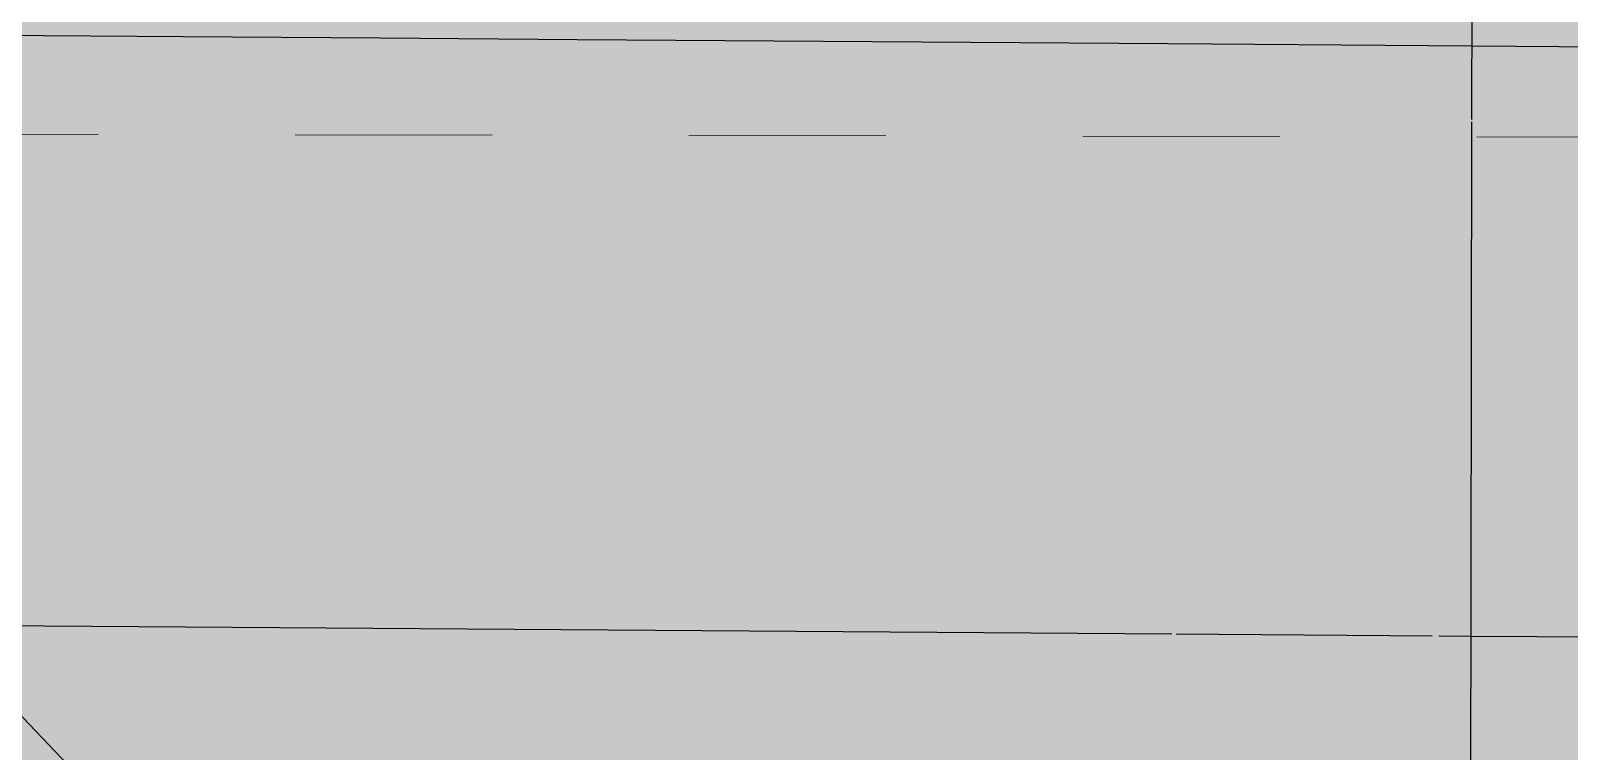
# Model space of a CAD drawing. Header units: metres. Extents: x -1147 to -802, y 5 to 567.
# Drawn here: x -1012.919 to -1012.138, y 509.243 to 509.61 of the extents above; entities that cross this region are included whole.
import ezdxf

# ---------------------------------------------------------------- set-up
doc = ezdxf.new("R2010")
doc.units = ezdxf.units.M
doc.linetypes.add('JacobsDash', pattern=[0.0045, 0.003, -0.0015])
for name, color, linetype, lineweight in [('A-FLOR-PATT', 7, 'Continuous', 40), ('A-GENM', 7, 'Continuous', 35), ('S-BEAM-HDLN', 7, 'JacobsDash', 15)]:
    doc.layers.add(name, color=color, linetype=linetype, lineweight=lineweight)

# ---------------------------------------------------------------- blocks, each defined once
blk = doc.blocks.new('T2DPAA-T2D-C3S-RW-M2D-100010_dwg-40802999-DRG-2873010 - GENERAL ARRANGEMENT PLAN')
at = {"color": 254, "lineweight": 25, "true_color": 0xe1e1e1}
for p, q in [((22.11886, -623.22294), (22.51124, -624.74369)), ((22.65079, -624.08376), (22.67578, -624.18059)), ((22.67578, -624.18059), (22.70076, -624.27742)), ((22.70076, -624.27742), (22.72574, -624.37425)), ((22.72574, -624.37425), (22.75073, -624.47107)), ((22.75073, -624.47107), (22.77571, -624.5679)), ((22.77571, -624.5679), (22.8007, -624.66473)), ((22.8007, -624.66473), (22.80624, -624.68623)), ((22.80624, -624.68623), (22.83924, -624.8141)), ((22.5118, -624.74583), (22.54427, -624.87168)), ((22.54513, -624.87502), (22.54918, -624.89072))]:
    blk.add_line(p, q, dxfattribs=at)
at = {"color": 254, "lineweight": 25, "true_color": 0xd5d5d5}
for p, q in [((22.83924, -624.8141), (22.88949, -625.00887)), ((22.54918, -624.89072), (22.68085, -625.40101))]:
    blk.add_line(p, q, dxfattribs=at)
blk = doc.blocks.new('T2DPAA-T2D-PWC-RW-M2D-100010_RoadDesign_rvt-1-DRG-2873010 - GENERAL ARRANGEMENT PLAN')
at = {"color": 254, "lineweight": 18, "true_color": 0xe3e3e3, "rotation": 75.11694444444437}
blk.add_blockref('T2DPAA-T2D-C3S-RW-M2D-100010_dwg-40802999-DRG-2873010 - GENERAL ARRANGEMENT PLAN', (-1722.33704, 648.01046), dxfattribs=at)
blk = doc.blocks.new('T2DPAA-T2D-C3S-RS-M3D-100334_rvt-1-DRG-2873010 - GENERAL ARRANGEMENT PLAN')
at = {"layer": 'A-GENM', "color": 254, "lineweight": 25, "true_color": 0xd1d1d1}
blk.add_line((-1114.0554, 509.997), (-1113.23694, 509.13784), dxfattribs=at)
at = {"layer": 'A-GENM', "color": 9, "lineweight": 25, "true_color": 0xbebebe}
for p, q in [((-1112.61785, 509.68275), (-1112.61802, 509.56446)), ((-1112.61803, 509.56323), (-1112.6182, 509.44371)), ((-1112.6182, 509.44371), (-1112.61838, 509.3242)), ((-1112.61838, 509.3242), (-1112.61856, 509.20468))]:
    blk.add_line(p, q, dxfattribs=at)

msp = doc.modelspace()

# ---------------------------------------------------------------- hatches: boundary and pattern name
at = {"layer": 'A-FLOR-PATT', "lineweight": 5, "true_color": 0xe1e1e1}
msp.add_hatch(color=254, dxfattribs=at).paths.add_polyline_path([(-1017.1322, 507.70122), (-1011.63282, 509.35441), (-1011.37038, 509.87782), (-1011.17716, 509.49139), (-1010.97289, 509.5528), (-1014.15038, 524.8162), (-1017.06286, 508.09921)])

# ---------------------------------------------------------------- linework, layer by layer
at = {"layer": 'S-BEAM-HDLN'}
msp.add_line((-1024.98496, 509.57943), (-1011.53286, 509.55432), dxfattribs=at)

# ---------------------------------------------------------------- block references
at = {"lineweight": 5}
for name in ['T2DPAA-T2D-PWC-RW-M2D-100010_RoadDesign_rvt-1-DRG-2873010 - GENERAL ARRANGEMENT PLAN', 'T2DPAA-T2D-C3S-RS-M3D-100334_rvt-1-DRG-2873010 - GENERAL ARRANGEMENT PLAN']:
    msp.add_blockref(name, (100.43042, 0), dxfattribs=at)

doc.saveas('drawing.dxf')
